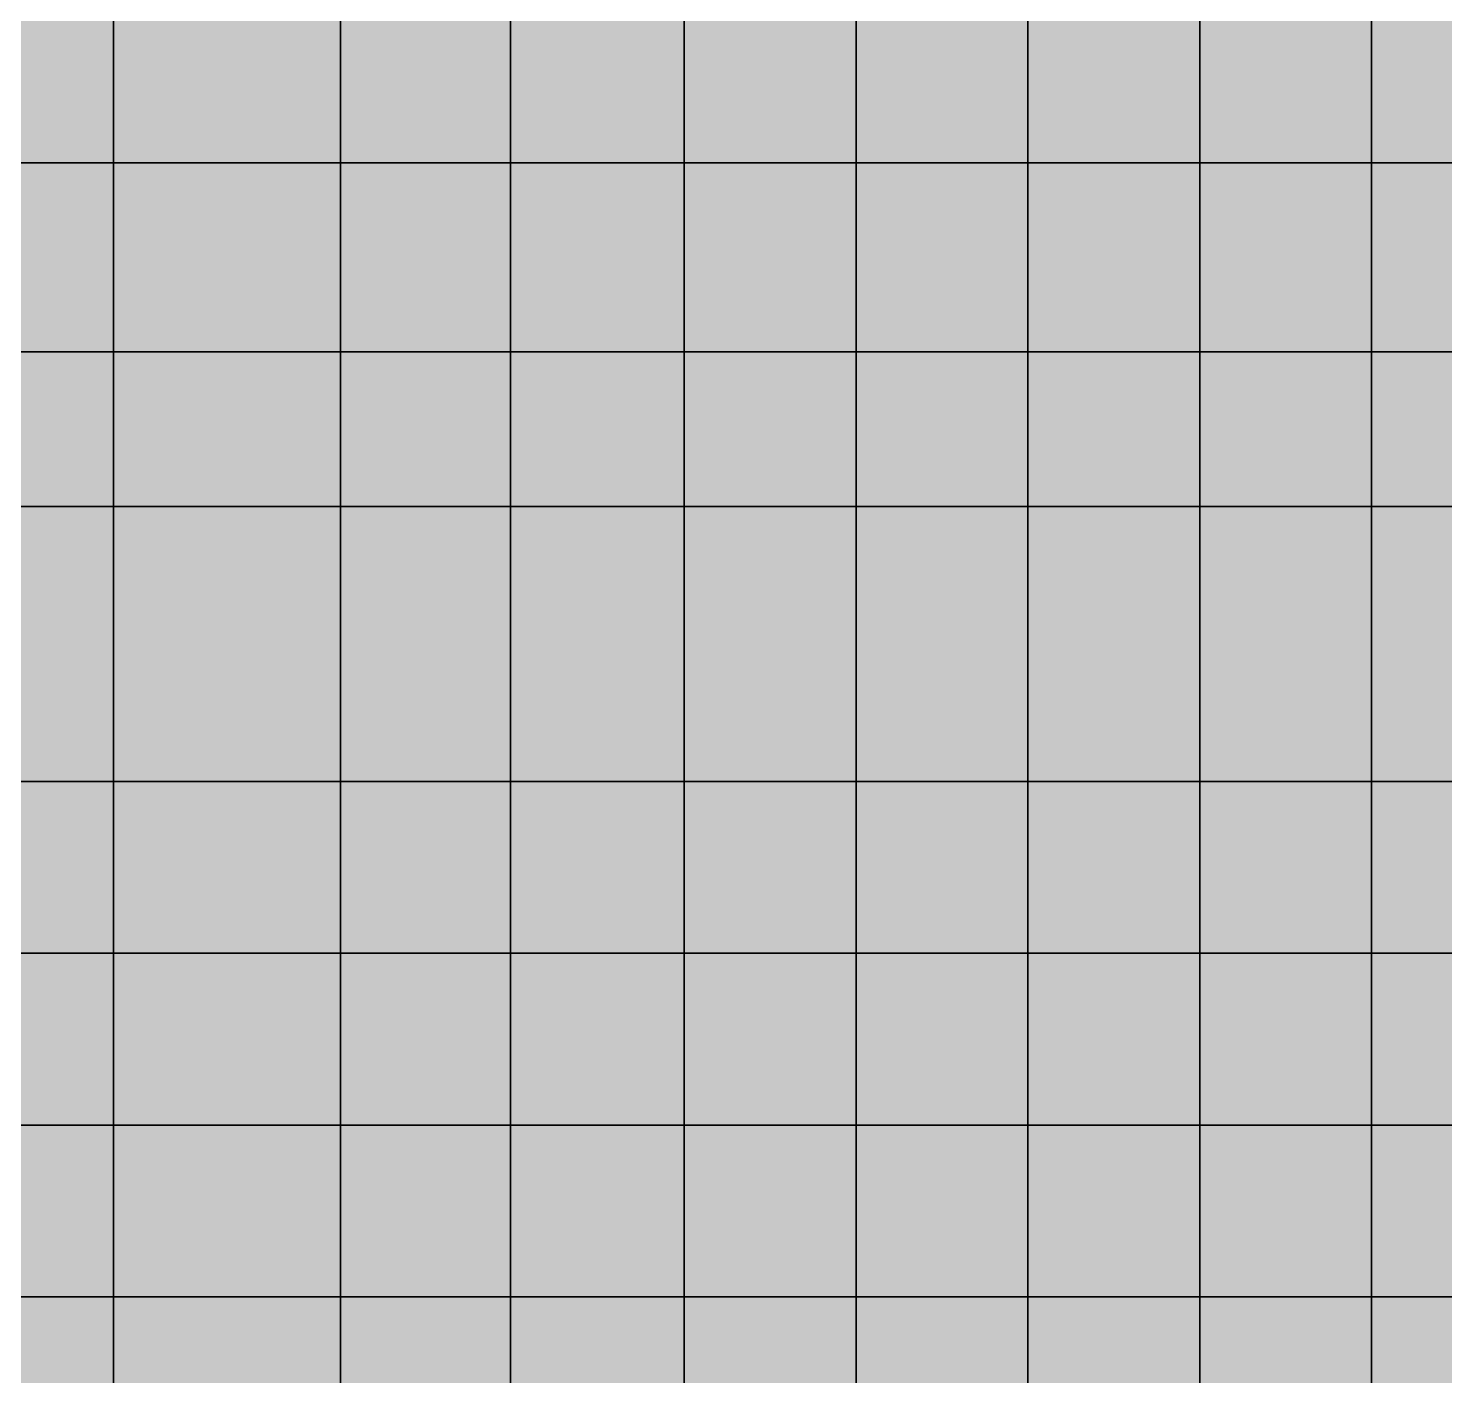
# Model space of a CAD drawing. Header units: inches. Extents: x -100 to 147, y -140 to 41.
# Drawn here: x 0.5 to 8.74, y -33.56 to -25.72 of the extents above; entities that cross this region are included whole.
import ezdxf

# ---------------------------------------------------------------- set-up
doc = ezdxf.new("R2010")
doc.units = ezdxf.units.IN
doc.header["$MEASUREMENT"] = 0
for name, color, linetype in [('Contour 1-01', 7, 'Continuous'), ('Contour 1-02', 7, 'Continuous'), ('Contour 1-03', 7, 'Continuous'), ('Contour 1-04', 7, 'Continuous'), ('Contour 1-05', 7, 'Continuous'), ('Contour 1-06', 7, 'Continuous'), ('Mesh-Ag1', 7, 'Continuous'), ('Mesh-CDM(100%)_Ac1①', 7, 'Continuous'), ('Mesh-CDM(50%)_Ac1①', 7, 'Continuous'), ('Mesh-CDM(50%)_Acs', 7, 'Continuous'), ('Undeformed Mesh-Ag1', 7, 'Continuous'), ('Undeformed Mesh-CDM(100%)_Ac1①', 7, 'Continuous'), ('Undeformed Mesh-CDM(50%)_Ac1①', 7, 'Continuous'), ('Undeformed Mesh-CDM(50%)_Acs', 7, 'Continuous')]:
    doc.layers.add(name, color=color, linetype=linetype)

msp = doc.modelspace()

# ---------------------------------------------------------------- linework, layer by layer
at = {"color": 7, "true_color": 0xffffff, "transparency": 33554687}
for points in [[(2.311025, -26.5), (3.3, -26.5), (3.3, -25.00049)], [(2.311025, -26.5), (3.3, -25.00049), (2.311025, -25.5)], [(4.311025, -26.5), (4.311025, -25.5), (3.3, -25.00049)], [(4.311025, -26.5), (3.3, -25.00049), (3.3, -26.5)], [(0, -26.5), (0.99, -26.5), (0.99, -25.5)], [(0, -26.5), (0.99, -25.5), (0, -25.5)], [(0.99, -25.5), (0.99, -26.5), (2.311025, -26.5)], [(0.99, -25.5), (2.311025, -26.5), (2.311025, -25.5)], [(4.311025, -26.5), (5.311025, -26.5), (5.311025, -25.5)], [(4.311025, -26.5), (5.311025, -25.5), (4.311025, -25.5)], [(5.311025, -26.5), (6.311025, -26.5), (6.311025, -25.5)], [(5.311025, -26.5), (6.311025, -25.5), (5.311025, -25.5)], [(6.311025, -26.5), (7.311025, -26.5), (7.311025, -25.5)], [(6.311025, -26.5), (7.311025, -25.5), (6.311025, -25.5)], [(7.311025, -26.5), (8.311025, -26.5), (8.311025, -25.5)], [(7.311025, -26.5), (8.311025, -25.5), (7.311025, -25.5)], [(8.311025, -26.5), (9.311025, -26.5), (9.311025, -25.5)], [(8.311025, -26.5), (9.311025, -25.5), (8.311025, -25.5)], [(0, -27.6), (0.99, -27.6), (0.99, -26.5)], [(0, -27.6), (0.99, -26.5), (0, -26.5)], [(0.99, -27.6), (2.311025, -27.6), (2.311025, -26.5)], [(0.99, -27.6), (2.311025, -26.5), (0.99, -26.5)], [(2.311025, -27.6), (3.3, -27.6), (3.3, -26.5)], [(2.311025, -27.6), (3.3, -26.5), (2.311025, -26.5)], [(3.3, -27.6), (4.311025, -27.6), (4.311025, -26.5)], [(3.3, -27.6), (4.311025, -26.5), (3.3, -26.5)], [(4.311025, -27.6), (5.311025, -27.6), (5.311025, -26.5)], [(4.311025, -27.6), (5.311025, -26.5), (4.311025, -26.5)], [(5.311025, -27.6), (6.311025, -27.6), (6.311025, -26.5)], [(5.311025, -27.6), (6.311025, -26.5), (5.311025, -26.5)], [(6.311025, -27.6), (7.311025, -27.6), (7.311025, -26.5)], [(6.311025, -27.6), (7.311025, -26.5), (6.311025, -26.5)], [(7.311025, -27.6), (8.311025, -27.6), (8.311025, -26.5)], [(7.311025, -27.6), (8.311025, -26.5), (7.311025, -26.5)], [(8.311025, -27.6), (9.311025, -27.6), (9.311025, -26.5)], [(8.311025, -27.6), (9.311025, -26.5), (8.311025, -26.5)], [(0, -28.5), (0.99, -28.5), (0.99, -27.6)], [(0, -28.5), (0.99, -27.6), (0, -27.6)], [(0.99, -27.6), (0.99, -28.5), (2.311025, -28.5)], [(0.99, -27.6), (2.311025, -28.5), (2.311025, -27.6)], [(2.311025, -28.5), (3.3, -28.5), (3.3, -27.6)], [(2.311025, -28.5), (3.3, -27.6), (2.311025, -27.6)], [(3.3, -28.5), (4.311025, -28.5), (4.311025, -27.6)], [(3.3, -28.5), (4.311025, -27.6), (3.3, -27.6)], [(4.311025, -28.5), (5.311025, -28.5), (5.311025, -27.6)], [(4.311025, -28.5), (5.311025, -27.6), (4.311025, -27.6)], [(5.311025, -27.6), (5.311025, -28.5), (6.311025, -28.5)], [(5.311025, -27.6), (6.311025, -28.5), (6.311025, -27.6)], [(6.311025, -28.5), (7.311025, -28.5), (7.311025, -27.6)], [(6.311025, -28.5), (7.311025, -27.6), (6.311025, -27.6)], [(7.311025, -28.5), (8.311025, -28.5), (8.311025, -27.6)], [(7.311025, -28.5), (8.311025, -27.6), (7.311025, -27.6)], [(8.311025, -28.5), (9.311025, -28.5), (9.311025, -27.6)], [(8.311025, -28.5), (9.311025, -27.6), (8.311025, -27.6)], [(0.99, -28.5), (0, -28.5), (0, -30.1)], [(0.99, -28.5), (0, -30.1), (0.99, -30.1)], [(0.99, -28.5), (0.99, -30.1), (2.311025, -30.1)], [(0.99, -28.5), (2.311025, -30.1), (2.311025, -28.5)], [(3.3, -28.5), (2.311025, -28.5), (2.311025, -30.1)], [(3.3, -28.5), (2.311025, -30.1), (3.3, -30.1)], [(4.311025, -28.5), (3.3, -28.5), (3.3, -30.1)], [(4.311025, -28.5), (3.3, -30.1), (4.311025, -30.1)], [(5.311025, -28.5), (4.311025, -28.5), (4.311025, -30.1)], [(5.311025, -28.5), (4.311025, -30.1), (5.311025, -30.1)], [(6.311025, -28.5), (5.311025, -28.5), (5.311025, -30.1)], [(6.311025, -28.5), (5.311025, -30.1), (6.311025, -30.1)], [(7.311025, -28.5), (6.311025, -28.5), (6.311025, -30.1)], [(7.311025, -28.5), (6.311025, -30.1), (7.311025, -30.1)], [(8.311025, -28.5), (7.311025, -28.5), (7.311025, -30.1)], [(8.311025, -28.5), (7.311025, -30.1), (8.311025, -30.1)], [(9.311025, -28.5), (8.311025, -28.5), (8.311025, -30.1)], [(9.311025, -28.5), (8.311025, -30.1), (9.311025, -30.1)], [(0, -31.1), (0.99, -31.1), (0.99, -30.1)], [(0, -31.1), (0.99, -30.1), (0, -30.1)], [(0.99, -30.1), (0.99, -31.1), (2.311025, -31.1)], [(0.99, -30.1), (2.311025, -31.1), (2.311025, -30.1)], [(2.311025, -31.1), (3.3, -31.1), (3.3, -30.1)], [(2.311025, -31.1), (3.3, -30.1), (2.311025, -30.1)], [(3.3, -31.1), (4.311025, -31.1), (4.311025, -30.1)], [(3.3, -31.1), (4.311025, -30.1), (3.3, -30.1)], [(4.311025, -31.1), (5.311025, -31.1), (5.311025, -30.1)], [(4.311025, -31.1), (5.311025, -30.1), (4.311025, -30.1)], [(5.311025, -31.1), (6.311025, -31.1), (6.311025, -30.1)], [(5.311025, -31.1), (6.311025, -30.1), (5.311025, -30.1)], [(6.311025, -31.1), (7.311025, -31.1), (7.311025, -30.1)], [(6.311025, -31.1), (7.311025, -30.1), (6.311025, -30.1)], [(7.311025, -31.1), (8.311025, -31.1), (8.311025, -30.1)], [(7.311025, -31.1), (8.311025, -30.1), (7.311025, -30.1)], [(8.311025, -31.1), (9.311025, -31.1), (9.311025, -30.1)], [(8.311025, -31.1), (9.311025, -30.1), (8.311025, -30.1)], [(0.99, -31.1), (0, -31.1), (0, -32.1)], [(0.99, -31.1), (0, -32.1), (0.99, -32.1)], [(0.99, -31.1), (0.99, -32.1), (2.311025, -32.1)], [(0.99, -31.1), (2.311025, -32.1), (2.311025, -31.1)], [(3.3, -31.1), (2.311025, -31.1), (2.311025, -32.1)], [(3.3, -31.1), (2.311025, -32.1), (3.3, -32.1)], [(4.311025, -31.1), (3.3, -31.1), (3.3, -32.1)], [(4.311025, -31.1), (3.3, -32.1), (4.311025, -32.1)], [(5.311025, -31.1), (4.311025, -31.1), (4.311025, -32.1)], [(5.311025, -31.1), (4.311025, -32.1), (5.311025, -32.1)], [(6.311025, -31.1), (5.311025, -31.1), (5.311025, -32.1)], [(6.311025, -31.1), (5.311025, -32.1), (6.311025, -32.1)], [(7.311025, -31.1), (6.311025, -31.1), (6.311025, -32.1)], [(7.311025, -31.1), (6.311025, -32.1), (7.311025, -32.1)], [(8.311025, -31.1), (7.311025, -31.1), (7.311025, -32.1)], [(8.311025, -31.1), (7.311025, -32.1), (8.311025, -32.1)], [(9.311025, -31.1), (8.311025, -31.1), (8.311025, -32.1)], [(9.311025, -31.1), (8.311025, -32.1), (9.311025, -32.1)], [(0, -33.1), (0.99, -33.1), (0.99, -32.1)], [(0, -33.1), (0.99, -32.1), (0, -32.1)], [(0.99, -33.1), (2.311025, -33.1), (2.311025, -32.1)], [(0.99, -33.1), (2.311025, -32.1), (0.99, -32.1)], [(2.311025, -33.1), (3.3, -33.1), (3.3, -32.1)], [(2.311025, -33.1), (3.3, -32.1), (2.311025, -32.1)], [(3.3, -33.1), (4.311025, -33.1), (4.311025, -32.1)], [(3.3, -33.1), (4.311025, -32.1), (3.3, -32.1)], [(4.311025, -33.1), (5.311025, -33.1), (5.311025, -32.1)], [(4.311025, -33.1), (5.311025, -32.1), (4.311025, -32.1)], [(5.311025, -33.1), (6.311025, -33.1), (6.311025, -32.1)], [(5.311025, -33.1), (6.311025, -32.1), (5.311025, -32.1)], [(6.311025, -33.1), (7.311025, -33.1), (7.311025, -32.1)], [(6.311025, -33.1), (7.311025, -32.1), (6.311025, -32.1)], [(7.311025, -33.1), (8.311025, -33.1), (8.311025, -32.1)], [(7.311025, -33.1), (8.311025, -32.1), (7.311025, -32.1)], [(8.311025, -33.1), (9.311025, -33.1), (9.311025, -32.1)], [(8.311025, -33.1), (9.311025, -32.1), (8.311025, -32.1)], [(0, -33.9), (0.99, -33.9), (0.99, -33.1)], [(0, -33.9), (0.99, -33.1), (0, -33.1)], [(0.99, -33.9), (2.311025, -33.9), (2.311025, -33.1)], [(0.99, -33.9), (2.311025, -33.1), (0.99, -33.1)], [(2.311025, -33.9), (3.3, -33.9), (3.3, -33.1)], [(2.311025, -33.9), (3.3, -33.1), (2.311025, -33.1)], [(3.3, -33.9), (4.311025, -33.9), (4.311025, -33.1)], [(3.3, -33.9), (4.311025, -33.1), (3.3, -33.1)], [(4.311025, -33.9), (5.311025, -33.9), (5.311025, -33.1)], [(4.311025, -33.9), (5.311025, -33.1), (4.311025, -33.1)], [(5.311025, -33.9), (6.311025, -33.9), (6.311025, -33.1)], [(5.311025, -33.9), (6.311025, -33.1), (5.311025, -33.1)], [(6.311025, -33.9), (7.311025, -33.9), (7.311025, -33.1)], [(6.311025, -33.9), (7.311025, -33.1), (6.311025, -33.1)], [(7.311025, -33.9), (8.311025, -33.9), (8.311025, -33.1)], [(7.311025, -33.9), (8.311025, -33.1), (7.311025, -33.1)], [(8.311025, -33.9), (9.311025, -33.9), (9.311025, -33.1)], [(8.311025, -33.9), (9.311025, -33.1), (8.311025, -33.1)]]:
    msp.add_solid(points, dxfattribs=at)
at = {"layer": 'Contour 1-01', "color": 5, "true_color": 0x0000ff}
for points in [[(2.311025, -26.5), (3.3, -26.5), (3.3, -25.00049)], [(2.311025, -26.5), (3.3, -25.00049), (2.311025, -25.5)], [(4.311025, -26.5), (4.311025, -25.5), (3.3, -25.00049)], [(4.311025, -26.5), (3.3, -25.00049), (3.3, -26.5)], [(0, -26.5), (0.99, -26.5), (0.99, -25.5)], [(0, -26.5), (0.99, -25.5), (0, -25.5)], [(0.99, -25.5), (0.99, -26.5), (2.311025, -26.5)], [(0.99, -25.5), (2.311025, -26.5), (2.311025, -25.5)], [(4.311025, -26.5), (5.311025, -26.5), (5.311025, -25.5)], [(4.311025, -26.5), (5.311025, -25.5), (4.311025, -25.5)], [(5.311025, -26.5), (6.311025, -26.5), (6.311025, -25.5)], [(5.311025, -26.5), (6.311025, -25.5), (5.311025, -25.5)], [(6.311025, -26.5), (7.311025, -26.5), (7.311025, -25.5)], [(6.311025, -26.5), (7.311025, -25.5), (6.311025, -25.5)], [(7.311025, -26.5), (8.311025, -26.5), (8.311025, -25.5)], [(7.311025, -26.5), (8.311025, -25.5), (7.311025, -25.5)], [(8.311025, -26.5), (9.311025, -26.5), (9.311025, -25.5)], [(8.311025, -26.5), (9.311025, -25.5), (8.311025, -25.5)], [(0, -27.6), (0.99, -27.6), (0.99, -26.5)], [(0, -27.6), (0.99, -26.5), (0, -26.5)], [(0.99, -27.6), (2.311025, -27.6), (2.311025, -26.5)], [(0.99, -27.6), (2.311025, -26.5), (0.99, -26.5)], [(2.311025, -27.6), (3.3, -27.6), (3.3, -26.5)], [(2.311025, -27.6), (3.3, -26.5), (2.311025, -26.5)], [(3.3, -27.6), (4.311025, -27.6), (4.311025, -26.5)], [(3.3, -27.6), (4.311025, -26.5), (3.3, -26.5)], [(4.311025, -27.6), (5.311025, -27.6), (5.311025, -26.5)], [(4.311025, -27.6), (5.311025, -26.5), (4.311025, -26.5)], [(5.311025, -27.6), (6.311025, -27.6), (6.311025, -26.5)], [(5.311025, -27.6), (6.311025, -26.5), (5.311025, -26.5)], [(6.311025, -27.6), (7.311025, -27.6), (7.311025, -26.5)], [(6.311025, -27.6), (7.311025, -26.5), (6.311025, -26.5)], [(7.311025, -27.6), (8.311025, -27.6), (8.311025, -26.5)], [(7.311025, -27.6), (8.311025, -26.5), (7.311025, -26.5)], [(8.311025, -27.6), (9.311025, -27.6), (9.311025, -26.5)], [(8.311025, -27.6), (9.311025, -26.5), (8.311025, -26.5)], [(0, -28.5), (0.99, -28.5), (0.99, -27.6)], [(0, -28.5), (0.99, -27.6), (0, -27.6)], [(0.99, -27.6), (0.99, -28.5), (2.311025, -28.5)], [(0.99, -27.6), (2.311025, -28.5), (2.311025, -27.6)], [(2.311025, -28.5), (3.3, -28.5), (3.3, -27.6)], [(2.311025, -28.5), (3.3, -27.6), (2.311025, -27.6)], [(3.3, -28.5), (4.311025, -28.5), (4.311025, -27.6)], [(3.3, -28.5), (4.311025, -27.6), (3.3, -27.6)], [(4.311025, -28.5), (5.311025, -28.5), (5.311025, -27.6)], [(4.311025, -28.5), (5.311025, -27.6), (4.311025, -27.6)], [(5.311025, -27.6), (5.311025, -28.5), (6.311025, -28.5)], [(5.311025, -27.6), (6.311025, -28.5), (6.311025, -27.6)], [(6.311025, -28.5), (7.311025, -28.5), (7.311025, -27.6)], [(6.311025, -28.5), (7.311025, -27.6), (6.311025, -27.6)], [(7.311025, -28.5), (8.311025, -28.5), (8.311025, -27.6)], [(7.311025, -28.5), (8.311025, -27.6), (7.311025, -27.6)], [(8.311025, -28.5), (9.311025, -28.5), (9.311025, -27.6)], [(8.311025, -28.5), (9.311025, -27.6), (8.311025, -27.6)], [(0.99, -28.5), (0, -28.5), (0, -30.1)], [(0.99, -28.5), (0, -30.1), (0.99, -30.1)], [(0.99, -28.5), (0.99, -30.1), (2.311025, -30.1)], [(0.99, -28.5), (2.311025, -30.1), (2.311025, -28.5)], [(3.3, -28.5), (2.311025, -28.5), (2.311025, -30.1)], [(3.3, -28.5), (2.311025, -30.1), (3.3, -30.1)], [(4.311025, -28.5), (3.3, -28.5), (3.3, -30.1)], [(4.311025, -28.5), (3.3, -30.1), (4.311025, -30.1)], [(5.311025, -28.5), (4.311025, -28.5), (4.311025, -30.1)], [(5.311025, -28.5), (4.311025, -30.1), (5.311025, -30.1)], [(6.311025, -28.5), (5.311025, -28.5), (5.311025, -30.1)], [(6.311025, -28.5), (5.311025, -30.1), (6.311025, -30.1)], [(7.311025, -28.5), (6.311025, -28.5), (6.311025, -30.1)], [(7.311025, -28.5), (6.311025, -30.1), (7.311025, -30.1)], [(8.311025, -28.5), (7.311025, -28.5), (7.311025, -30.1)], [(8.311025, -28.5), (7.311025, -30.1), (8.311025, -30.1)], [(9.311025, -28.5), (8.311025, -28.5), (8.311025, -30.1)], [(9.311025, -28.5), (8.311025, -30.1), (9.311025, -30.1)], [(0, -31.1), (0.99, -31.1), (0.99, -30.1)], [(0, -31.1), (0.99, -30.1), (0, -30.1)], [(0.99, -30.1), (0.99, -31.1), (2.311025, -31.1)], [(0.99, -30.1), (2.311025, -31.1), (2.311025, -30.1)], [(2.311025, -31.1), (3.3, -31.1), (3.3, -30.1)], [(2.311025, -31.1), (3.3, -30.1), (2.311025, -30.1)], [(3.3, -31.1), (4.311025, -31.1), (4.311025, -30.1)], [(3.3, -31.1), (4.311025, -30.1), (3.3, -30.1)], [(4.311025, -31.1), (5.311025, -31.1), (5.311025, -30.1)], [(4.311025, -31.1), (5.311025, -30.1), (4.311025, -30.1)], [(5.311025, -31.1), (6.311025, -31.1), (6.311025, -30.1)], [(5.311025, -31.1), (6.311025, -30.1), (5.311025, -30.1)], [(6.311025, -31.1), (7.311025, -31.1), (7.311025, -30.1)], [(6.311025, -31.1), (7.311025, -30.1), (6.311025, -30.1)], [(7.311025, -31.1), (8.311025, -31.1), (8.311025, -30.1)], [(7.311025, -31.1), (8.311025, -30.1), (7.311025, -30.1)], [(8.311025, -31.1), (9.311025, -31.1), (9.311025, -30.1)], [(8.311025, -31.1), (9.311025, -30.1), (8.311025, -30.1)], [(0.99, -31.1), (0, -31.1), (0, -32.1)], [(0.99, -31.1), (0, -32.1), (0.99, -32.1)], [(0.99, -31.1), (0.99, -32.1), (2.311025, -32.1)], [(0.99, -31.1), (2.311025, -32.1), (2.311025, -31.1)], [(3.3, -31.1), (2.311025, -31.1), (2.311025, -32.1)], [(3.3, -31.1), (2.311025, -32.1), (3.3, -32.1)], [(4.311025, -31.1), (3.3, -31.1), (3.3, -32.1)], [(4.311025, -31.1), (3.3, -32.1), (4.311025, -32.1)], [(5.311025, -31.1), (4.311025, -31.1), (4.311025, -32.1)], [(5.311025, -31.1), (4.311025, -32.1), (5.311025, -32.1)], [(6.311025, -31.1), (5.311025, -31.1), (5.311025, -32.1)], [(6.311025, -31.1), (5.311025, -32.1), (6.311025, -32.1)], [(7.311025, -31.1), (6.311025, -31.1), (6.311025, -32.1)], [(7.311025, -31.1), (6.311025, -32.1), (7.311025, -32.1)], [(8.311025, -31.1), (7.311025, -31.1), (7.311025, -32.1)], [(8.311025, -31.1), (7.311025, -32.1), (8.311025, -32.1)], [(9.311025, -31.1), (8.311025, -31.1), (8.311025, -32.1)], [(9.311025, -31.1), (8.311025, -32.1), (9.311025, -32.1)], [(0, -33.1), (0.99, -33.1), (0.99, -32.1)], [(0, -33.1), (0.99, -32.1), (0, -32.1)], [(0.99, -33.1), (2.311025, -33.1), (2.311025, -32.1)], [(0.99, -33.1), (2.311025, -32.1), (0.99, -32.1)], [(2.311025, -33.1), (3.3, -33.1), (3.3, -32.1)], [(2.311025, -33.1), (3.3, -32.1), (2.311025, -32.1)], [(3.3, -33.1), (4.311025, -33.1), (4.311025, -32.1)], [(3.3, -33.1), (4.311025, -32.1), (3.3, -32.1)], [(4.311025, -33.1), (5.311025, -33.1), (5.311025, -32.1)], [(4.311025, -33.1), (5.311025, -32.1), (4.311025, -32.1)], [(5.311025, -33.1), (6.311025, -33.1), (6.311025, -32.1)], [(5.311025, -33.1), (6.311025, -32.1), (5.311025, -32.1)], [(6.311025, -33.1), (7.311025, -33.1), (7.311025, -32.1)], [(6.311025, -33.1), (7.311025, -32.1), (6.311025, -32.1)], [(7.311025, -33.1), (8.311025, -33.1), (8.311025, -32.1)], [(7.311025, -33.1), (8.311025, -32.1), (7.311025, -32.1)], [(8.311025, -33.1), (9.311025, -33.1), (9.311025, -32.1)], [(8.311025, -33.1), (9.311025, -32.1), (8.311025, -32.1)]]:
    msp.add_solid(points, dxfattribs=at)
at = {"layer": 'Contour 1-02', "color": 150, "true_color": 0x0071ff}
for points in [[(8.311025, -33.9), (9.311025, -33.9), (9.311025, -33.1)], [(8.311025, -33.9), (9.311025, -33.1), (8.311025, -33.1)]]:
    msp.add_solid(points, dxfattribs=at)
at = {"layer": 'Contour 1-03', "color": 4, "true_color": 0x00e2ff}
for points in [[(5.311025, -33.9), (6.311025, -33.9), (6.311025, -33.1)], [(5.311025, -33.9), (6.311025, -33.1), (5.311025, -33.1)], [(6.311025, -33.9), (7.311025, -33.9), (7.311025, -33.1)], [(6.311025, -33.9), (7.311025, -33.1), (6.311025, -33.1)], [(7.311025, -33.9), (8.311025, -33.9), (8.311025, -33.1)], [(7.311025, -33.9), (8.311025, -33.1), (7.311025, -33.1)]]:
    msp.add_solid(points, dxfattribs=at)
at = {"layer": 'Contour 1-04', "color": 120, "true_color": 0x00ffaa}
for points in [[(3.3, -33.9), (4.311025, -33.9), (4.311025, -33.1)], [(3.3, -33.9), (4.311025, -33.1), (3.3, -33.1)], [(4.311025, -33.9), (5.311025, -33.9), (5.311025, -33.1)], [(4.311025, -33.9), (5.311025, -33.1), (4.311025, -33.1)]]:
    msp.add_solid(points, dxfattribs=at)
at = {"layer": 'Contour 1-05', "color": 100, "true_color": 0x00ff38}
for points in [[(0.99, -33.9), (2.311025, -33.9), (2.311025, -33.1)], [(0.99, -33.9), (2.311025, -33.1), (0.99, -33.1)], [(2.311025, -33.9), (3.3, -33.9), (3.3, -33.1)], [(2.311025, -33.9), (3.3, -33.1), (2.311025, -33.1)]]:
    msp.add_solid(points, dxfattribs=at)
at = {"layer": 'Contour 1-06', "color": 80, "true_color": 0x38ff00}
for points in [[(0, -33.9), (0.99, -33.9), (0.99, -33.1)], [(0, -33.9), (0.99, -33.1), (0, -33.1)]]:
    msp.add_solid(points, dxfattribs=at)
at = {"layer": 'Mesh-Ag1', "color": 18, "true_color": 0x000000, "transparency": 33554559}
for p, q in [((0.99, -33.1), (0, -33.1)), ((0.99, -33.9), (0.99, -33.1)), ((2.311025, -33.1), (0.99, -33.1)), ((0.99, -33.1), (0.99, -33.9)), ((2.311025, -33.9), (2.311025, -33.1)), ((3.3, -33.1), (2.311025, -33.1)), ((2.311025, -33.1), (2.311025, -33.9)), ((3.3, -33.9), (3.3, -33.1)), ((4.311025, -33.1), (3.3, -33.1)), ((3.3, -33.1), (3.3, -33.9)), ((4.311025, -33.9), (4.311025, -33.1)), ((5.311025, -33.1), (4.311025, -33.1)), ((4.311025, -33.1), (4.311025, -33.9)), ((5.311025, -33.9), (5.311025, -33.1)), ((6.311025, -33.1), (5.311025, -33.1)), ((5.311025, -33.1), (5.311025, -33.9)), ((6.311025, -33.9), (6.311025, -33.1)), ((7.311025, -33.1), (6.311025, -33.1)), ((6.311025, -33.1), (6.311025, -33.9)), ((7.311025, -33.9), (7.311025, -33.1)), ((8.311025, -33.1), (7.311025, -33.1)), ((7.311025, -33.1), (7.311025, -33.9)), ((8.311025, -33.9), (8.311025, -33.1)), ((9.311025, -33.1), (8.311025, -33.1)), ((8.311025, -33.1), (8.311025, -33.9))]:
    msp.add_line(p, q, dxfattribs=at)
at = {"layer": 'Mesh-CDM(100%)_Ac1①', "color": 18, "true_color": 0x000000, "transparency": 33554559}
for p, q in [((3.3, -26.5), (3.3, -25.00049)), ((3.3, -25.00049), (3.3, -26.5)), ((0.99, -26.5), (0.99, -25.5)), ((0.99, -25.5), (0.99, -26.5)), ((2.311025, -26.5), (2.311025, -25.5)), ((2.311025, -25.5), (2.311025, -26.5)), ((4.311025, -26.5), (4.311025, -25.5)), ((4.311025, -25.5), (4.311025, -26.5)), ((5.311025, -26.5), (5.311025, -25.5)), ((5.311025, -25.5), (5.311025, -26.5)), ((6.311025, -26.5), (6.311025, -25.5)), ((6.311025, -25.5), (6.311025, -26.5)), ((7.311025, -26.5), (7.311025, -25.5)), ((7.311025, -25.5), (7.311025, -26.5)), ((8.311025, -26.5), (8.311025, -25.5)), ((8.311025, -25.5), (8.311025, -26.5)), ((0.99, -26.5), (0, -26.5)), ((0, -26.5), (0.99, -26.5)), ((0.99, -27.6), (0.99, -26.5)), ((2.311025, -26.5), (0.99, -26.5)), ((0.99, -26.5), (0.99, -27.6)), ((0.99, -26.5), (2.311025, -26.5)), ((2.311025, -27.6), (2.311025, -26.5)), ((3.3, -26.5), (2.311025, -26.5)), ((2.311025, -26.5), (2.311025, -27.6)), ((2.311025, -26.5), (3.3, -26.5)), ((3.3, -27.6), (3.3, -26.5)), ((4.311025, -26.5), (3.3, -26.5)), ((3.3, -26.5), (3.3, -27.6)), ((3.3, -26.5), (4.311025, -26.5)), ((4.311025, -27.6), (4.311025, -26.5)), ((5.311025, -26.5), (4.311025, -26.5)), ((4.311025, -26.5), (4.311025, -27.6)), ((4.311025, -26.5), (5.311025, -26.5)), ((5.311025, -27.6), (5.311025, -26.5)), ((6.311025, -26.5), (5.311025, -26.5)), ((5.311025, -26.5), (5.311025, -27.6)), ((5.311025, -26.5), (6.311025, -26.5)), ((6.311025, -27.6), (6.311025, -26.5)), ((7.311025, -26.5), (6.311025, -26.5)), ((6.311025, -26.5), (6.311025, -27.6)), ((6.311025, -26.5), (7.311025, -26.5)), ((7.311025, -27.6), (7.311025, -26.5)), ((8.311025, -26.5), (7.311025, -26.5)), ((7.311025, -26.5), (7.311025, -27.6)), ((7.311025, -26.5), (8.311025, -26.5)), ((8.311025, -27.6), (8.311025, -26.5)), ((9.311025, -26.5), (8.311025, -26.5)), ((8.311025, -26.5), (8.311025, -27.6)), ((8.311025, -26.5), (9.311025, -26.5)), ((0.99, -27.6), (0, -27.6)), ((0, -27.6), (0.99, -27.6)), ((0.99, -28.5), (0.99, -27.6)), ((0.99, -27.6), (2.311025, -27.6)), ((0.99, -27.6), (0.99, -28.5)), ((2.311025, -27.6), (0.99, -27.6)), ((2.311025, -28.5), (2.311025, -27.6)), ((3.3, -27.6), (2.311025, -27.6)), ((2.311025, -27.6), (2.311025, -28.5)), ((2.311025, -27.6), (3.3, -27.6)), ((3.3, -28.5), (3.3, -27.6)), ((4.311025, -27.6), (3.3, -27.6)), ((3.3, -27.6), (3.3, -28.5)), ((3.3, -27.6), (4.311025, -27.6)), ((4.311025, -28.5), (4.311025, -27.6)), ((5.311025, -27.6), (4.311025, -27.6)), ((4.311025, -27.6), (4.311025, -28.5)), ((4.311025, -27.6), (5.311025, -27.6)), ((5.311025, -28.5), (5.311025, -27.6)), ((5.311025, -27.6), (5.311025, -28.5)), ((6.311025, -27.6), (5.311025, -27.6)), ((5.311025, -27.6), (6.311025, -27.6)), ((6.311025, -28.5), (6.311025, -27.6)), ((7.311025, -27.6), (6.311025, -27.6)), ((6.311025, -27.6), (6.311025, -28.5)), ((6.311025, -27.6), (7.311025, -27.6)), ((7.311025, -28.5), (7.311025, -27.6)), ((8.311025, -27.6), (7.311025, -27.6)), ((7.311025, -27.6), (7.311025, -28.5)), ((7.311025, -27.6), (8.311025, -27.6)), ((8.311025, -28.5), (8.311025, -27.6)), ((9.311025, -27.6), (8.311025, -27.6)), ((8.311025, -27.6), (8.311025, -28.5)), ((8.311025, -27.6), (9.311025, -27.6)), ((0, -28.5), (0.99, -28.5)), ((0.99, -28.5), (2.311025, -28.5)), ((2.311025, -28.5), (3.3, -28.5)), ((3.3, -28.5), (4.311025, -28.5)), ((4.311025, -28.5), (5.311025, -28.5)), ((5.311025, -28.5), (6.311025, -28.5)), ((6.311025, -28.5), (7.311025, -28.5)), ((7.311025, -28.5), (8.311025, -28.5)), ((8.311025, -28.5), (9.311025, -28.5))]:
    msp.add_line(p, q, dxfattribs=at)
at = {"layer": 'Mesh-CDM(50%)_Ac1①', "color": 18, "true_color": 0x000000, "transparency": 33554559}
for p, q in [((0.99, -28.5), (0, -28.5)), ((0.99, -30.1), (0.99, -28.5)), ((0.99, -28.5), (0.99, -30.1)), ((2.311025, -28.5), (0.99, -28.5)), ((2.311025, -30.1), (2.311025, -28.5)), ((3.3, -28.5), (2.311025, -28.5)), ((2.311025, -28.5), (2.311025, -30.1)), ((3.3, -30.1), (3.3, -28.5)), ((4.311025, -28.5), (3.3, -28.5)), ((3.3, -28.5), (3.3, -30.1)), ((4.311025, -30.1), (4.311025, -28.5)), ((5.311025, -28.5), (4.311025, -28.5)), ((4.311025, -28.5), (4.311025, -30.1)), ((5.311025, -30.1), (5.311025, -28.5)), ((6.311025, -28.5), (5.311025, -28.5)), ((5.311025, -28.5), (5.311025, -30.1)), ((6.311025, -30.1), (6.311025, -28.5)), ((7.311025, -28.5), (6.311025, -28.5)), ((6.311025, -28.5), (6.311025, -30.1)), ((7.311025, -30.1), (7.311025, -28.5)), ((8.311025, -28.5), (7.311025, -28.5)), ((7.311025, -28.5), (7.311025, -30.1)), ((8.311025, -30.1), (8.311025, -28.5)), ((9.311025, -28.5), (8.311025, -28.5)), ((8.311025, -28.5), (8.311025, -30.1)), ((0, -30.1), (0.99, -30.1)), ((0.99, -30.1), (2.311025, -30.1)), ((2.311025, -30.1), (3.3, -30.1)), ((3.3, -30.1), (4.311025, -30.1)), ((4.311025, -30.1), (5.311025, -30.1)), ((5.311025, -30.1), (6.311025, -30.1)), ((6.311025, -30.1), (7.311025, -30.1)), ((7.311025, -30.1), (8.311025, -30.1)), ((8.311025, -30.1), (9.311025, -30.1))]:
    msp.add_line(p, q, dxfattribs=at)
at = {"layer": 'Mesh-CDM(50%)_Acs', "color": 18, "true_color": 0x000000, "transparency": 33554559}
for p, q in [((0.99, -30.1), (0, -30.1)), ((0.99, -31.1), (0.99, -30.1)), ((0.99, -30.1), (0.99, -31.1)), ((2.311025, -30.1), (0.99, -30.1)), ((2.311025, -31.1), (2.311025, -30.1)), ((3.3, -30.1), (2.311025, -30.1)), ((2.311025, -30.1), (2.311025, -31.1)), ((3.3, -31.1), (3.3, -30.1)), ((4.311025, -30.1), (3.3, -30.1)), ((3.3, -30.1), (3.3, -31.1)), ((4.311025, -31.1), (4.311025, -30.1)), ((5.311025, -30.1), (4.311025, -30.1)), ((4.311025, -30.1), (4.311025, -31.1)), ((5.311025, -31.1), (5.311025, -30.1)), ((6.311025, -30.1), (5.311025, -30.1)), ((5.311025, -30.1), (5.311025, -31.1)), ((6.311025, -31.1), (6.311025, -30.1)), ((7.311025, -30.1), (6.311025, -30.1)), ((6.311025, -30.1), (6.311025, -31.1)), ((7.311025, -31.1), (7.311025, -30.1)), ((8.311025, -30.1), (7.311025, -30.1)), ((7.311025, -30.1), (7.311025, -31.1)), ((8.311025, -31.1), (8.311025, -30.1)), ((9.311025, -30.1), (8.311025, -30.1)), ((8.311025, -30.1), (8.311025, -31.1)), ((0.99, -31.1), (0, -31.1)), ((0, -31.1), (0.99, -31.1)), ((0.99, -32.1), (0.99, -31.1)), ((0.99, -31.1), (0.99, -32.1)), ((2.311025, -31.1), (0.99, -31.1)), ((0.99, -31.1), (2.311025, -31.1)), ((2.311025, -32.1), (2.311025, -31.1)), ((2.311025, -31.1), (3.3, -31.1)), ((3.3, -31.1), (2.311025, -31.1)), ((2.311025, -31.1), (2.311025, -32.1)), ((3.3, -32.1), (3.3, -31.1)), ((4.311025, -31.1), (3.3, -31.1)), ((3.3, -31.1), (3.3, -32.1)), ((3.3, -31.1), (4.311025, -31.1)), ((4.311025, -32.1), (4.311025, -31.1)), ((5.311025, -31.1), (4.311025, -31.1)), ((4.311025, -31.1), (4.311025, -32.1)), ((4.311025, -31.1), (5.311025, -31.1)), ((5.311025, -32.1), (5.311025, -31.1)), ((6.311025, -31.1), (5.311025, -31.1)), ((5.311025, -31.1), (5.311025, -32.1)), ((5.311025, -31.1), (6.311025, -31.1)), ((6.311025, -32.1), (6.311025, -31.1)), ((7.311025, -31.1), (6.311025, -31.1)), ((6.311025, -31.1), (6.311025, -32.1)), ((6.311025, -31.1), (7.311025, -31.1)), ((7.311025, -32.1), (7.311025, -31.1)), ((8.311025, -31.1), (7.311025, -31.1)), ((7.311025, -31.1), (7.311025, -32.1)), ((7.311025, -31.1), (8.311025, -31.1)), ((8.311025, -32.1), (8.311025, -31.1)), ((9.311025, -31.1), (8.311025, -31.1)), ((8.311025, -31.1), (8.311025, -32.1)), ((8.311025, -31.1), (9.311025, -31.1)), ((0.99, -32.1), (0, -32.1)), ((0, -32.1), (0.99, -32.1)), ((0.99, -33.1), (0.99, -32.1)), ((2.311025, -32.1), (0.99, -32.1)), ((0.99, -32.1), (0.99, -33.1)), ((0.99, -32.1), (2.311025, -32.1)), ((2.311025, -33.1), (2.311025, -32.1)), ((3.3, -32.1), (2.311025, -32.1)), ((2.311025, -32.1), (2.311025, -33.1)), ((2.311025, -32.1), (3.3, -32.1)), ((3.3, -33.1), (3.3, -32.1)), ((4.311025, -32.1), (3.3, -32.1)), ((3.3, -32.1), (3.3, -33.1)), ((3.3, -32.1), (4.311025, -32.1)), ((4.311025, -33.1), (4.311025, -32.1)), ((5.311025, -32.1), (4.311025, -32.1)), ((4.311025, -32.1), (4.311025, -33.1)), ((4.311025, -32.1), (5.311025, -32.1)), ((5.311025, -33.1), (5.311025, -32.1)), ((6.311025, -32.1), (5.311025, -32.1)), ((5.311025, -32.1), (5.311025, -33.1)), ((5.311025, -32.1), (6.311025, -32.1)), ((6.311025, -33.1), (6.311025, -32.1)), ((6.311025, -32.1), (7.311025, -32.1)), ((7.311025, -32.1), (6.311025, -32.1)), ((6.311025, -32.1), (6.311025, -33.1)), ((7.311025, -33.1), (7.311025, -32.1)), ((8.311025, -32.1), (7.311025, -32.1)), ((7.311025, -32.1), (7.311025, -33.1)), ((7.311025, -32.1), (8.311025, -32.1)), ((8.311025, -33.1), (8.311025, -32.1)), ((9.311025, -32.1), (8.311025, -32.1)), ((8.311025, -32.1), (8.311025, -33.1)), ((8.311025, -32.1), (9.311025, -32.1)), ((0, -33.1), (0.99, -33.1)), ((0.99, -33.1), (2.311025, -33.1)), ((2.311025, -33.1), (3.3, -33.1)), ((3.3, -33.1), (4.311025, -33.1)), ((4.311025, -33.1), (5.311025, -33.1)), ((5.311025, -33.1), (6.311025, -33.1)), ((6.311025, -33.1), (7.311025, -33.1)), ((7.311025, -33.1), (8.311025, -33.1)), ((8.311025, -33.1), (9.311025, -33.1))]:
    msp.add_line(p, q, dxfattribs=at)
at = {"layer": 'Undeformed Mesh-Ag1', "color": 8, "true_color": 0x808080, "transparency": 33554687}
for p, q in [((0.99, -33.1), (0, -33.1)), ((0.99, -33.9), (0.99, -33.1)), ((2.311025, -33.1), (0.99, -33.1)), ((0.99, -33.1), (0.99, -33.9)), ((2.311025, -33.9), (2.311025, -33.1)), ((3.3, -33.1), (2.311025, -33.1)), ((2.311025, -33.1), (2.311025, -33.9)), ((3.3, -33.9), (3.3, -33.1)), ((4.311025, -33.1), (3.3, -33.1)), ((3.3, -33.1), (3.3, -33.9)), ((4.311025, -33.9), (4.311025, -33.1)), ((5.311025, -33.1), (4.311025, -33.1)), ((4.311025, -33.1), (4.311025, -33.9)), ((5.311025, -33.9), (5.311025, -33.1)), ((6.311025, -33.1), (5.311025, -33.1)), ((5.311025, -33.1), (5.311025, -33.9)), ((6.311025, -33.9), (6.311025, -33.1)), ((7.311025, -33.1), (6.311025, -33.1)), ((6.311025, -33.1), (6.311025, -33.9)), ((7.311025, -33.9), (7.311025, -33.1)), ((8.311025, -33.1), (7.311025, -33.1)), ((7.311025, -33.1), (7.311025, -33.9)), ((8.311025, -33.9), (8.311025, -33.1)), ((9.311025, -33.1), (8.311025, -33.1)), ((8.311025, -33.1), (8.311025, -33.9))]:
    msp.add_line(p, q, dxfattribs=at)
at = {"layer": 'Undeformed Mesh-CDM(100%)_Ac1①', "color": 8, "true_color": 0x808080, "transparency": 33554687}
for p, q in [((3.3, -26.5), (3.3, -25.00049)), ((3.3, -25.00049), (3.3, -26.5)), ((0.99, -26.5), (0.99, -25.5)), ((0.99, -25.5), (0.99, -26.5)), ((2.311025, -26.5), (2.311025, -25.5)), ((2.311025, -25.5), (2.311025, -26.5)), ((4.311025, -26.5), (4.311025, -25.5)), ((4.311025, -25.5), (4.311025, -26.5)), ((5.311025, -26.5), (5.311025, -25.5)), ((5.311025, -25.5), (5.311025, -26.5)), ((6.311025, -26.5), (6.311025, -25.5)), ((6.311025, -25.5), (6.311025, -26.5)), ((7.311025, -26.5), (7.311025, -25.5)), ((7.311025, -25.5), (7.311025, -26.5)), ((8.311025, -26.5), (8.311025, -25.5)), ((8.311025, -25.5), (8.311025, -26.5)), ((0.99, -26.5), (0, -26.5)), ((0, -26.5), (0.99, -26.5)), ((0.99, -27.6), (0.99, -26.5)), ((2.311025, -26.5), (0.99, -26.5)), ((0.99, -26.5), (0.99, -27.6)), ((0.99, -26.5), (2.311025, -26.5)), ((2.311025, -27.6), (2.311025, -26.5)), ((3.3, -26.5), (2.311025, -26.5)), ((2.311025, -26.5), (2.311025, -27.6)), ((2.311025, -26.5), (3.3, -26.5)), ((3.3, -27.6), (3.3, -26.5)), ((4.311025, -26.5), (3.3, -26.5)), ((3.3, -26.5), (3.3, -27.6)), ((3.3, -26.5), (4.311025, -26.5)), ((4.311025, -27.6), (4.311025, -26.5)), ((5.311025, -26.5), (4.311025, -26.5)), ((4.311025, -26.5), (4.311025, -27.6)), ((4.311025, -26.5), (5.311025, -26.5)), ((5.311025, -27.6), (5.311025, -26.5)), ((6.311025, -26.5), (5.311025, -26.5)), ((5.311025, -26.5), (5.311025, -27.6)), ((5.311025, -26.5), (6.311025, -26.5)), ((6.311025, -27.6), (6.311025, -26.5)), ((7.311025, -26.5), (6.311025, -26.5)), ((6.311025, -26.5), (6.311025, -27.6)), ((6.311025, -26.5), (7.311025, -26.5)), ((7.311025, -27.6), (7.311025, -26.5)), ((8.311025, -26.5), (7.311025, -26.5)), ((7.311025, -26.5), (7.311025, -27.6)), ((7.311025, -26.5), (8.311025, -26.5)), ((8.311025, -27.6), (8.311025, -26.5)), ((9.311025, -26.5), (8.311025, -26.5)), ((8.311025, -26.5), (8.311025, -27.6)), ((8.311025, -26.5), (9.311025, -26.5)), ((0.99, -27.6), (0, -27.6)), ((0, -27.6), (0.99, -27.6)), ((0.99, -28.5), (0.99, -27.6)), ((0.99, -27.6), (2.311025, -27.6)), ((0.99, -27.6), (0.99, -28.5)), ((2.311025, -27.6), (0.99, -27.6)), ((2.311025, -28.5), (2.311025, -27.6)), ((3.3, -27.6), (2.311025, -27.6)), ((2.311025, -27.6), (2.311025, -28.5)), ((2.311025, -27.6), (3.3, -27.6)), ((3.3, -28.5), (3.3, -27.6)), ((4.311025, -27.6), (3.3, -27.6)), ((3.3, -27.6), (3.3, -28.5)), ((3.3, -27.6), (4.311025, -27.6)), ((4.311025, -28.5), (4.311025, -27.6)), ((5.311025, -27.6), (4.311025, -27.6)), ((4.311025, -27.6), (4.311025, -28.5)), ((4.311025, -27.6), (5.311025, -27.6)), ((5.311025, -28.5), (5.311025, -27.6)), ((5.311025, -27.6), (5.311025, -28.5)), ((6.311025, -27.6), (5.311025, -27.6)), ((5.311025, -27.6), (6.311025, -27.6)), ((6.311025, -28.5), (6.311025, -27.6)), ((7.311025, -27.6), (6.311025, -27.6)), ((6.311025, -27.6), (6.311025, -28.5)), ((6.311025, -27.6), (7.311025, -27.6)), ((7.311025, -28.5), (7.311025, -27.6)), ((8.311025, -27.6), (7.311025, -27.6)), ((7.311025, -27.6), (7.311025, -28.5)), ((7.311025, -27.6), (8.311025, -27.6)), ((8.311025, -28.5), (8.311025, -27.6)), ((9.311025, -27.6), (8.311025, -27.6)), ((8.311025, -27.6), (8.311025, -28.5)), ((8.311025, -27.6), (9.311025, -27.6)), ((0, -28.5), (0.99, -28.5)), ((0.99, -28.5), (2.311025, -28.5)), ((2.311025, -28.5), (3.3, -28.5)), ((3.3, -28.5), (4.311025, -28.5)), ((4.311025, -28.5), (5.311025, -28.5)), ((5.311025, -28.5), (6.311025, -28.5)), ((6.311025, -28.5), (7.311025, -28.5)), ((7.311025, -28.5), (8.311025, -28.5)), ((8.311025, -28.5), (9.311025, -28.5))]:
    msp.add_line(p, q, dxfattribs=at)
at = {"layer": 'Undeformed Mesh-CDM(50%)_Ac1①', "color": 8, "true_color": 0x808080, "transparency": 33554687}
for p, q in [((0.99, -28.5), (0, -28.5)), ((0.99, -30.1), (0.99, -28.5)), ((0.99, -28.5), (0.99, -30.1)), ((2.311025, -28.5), (0.99, -28.5)), ((2.311025, -30.1), (2.311025, -28.5)), ((3.3, -28.5), (2.311025, -28.5)), ((2.311025, -28.5), (2.311025, -30.1)), ((3.3, -30.1), (3.3, -28.5)), ((4.311025, -28.5), (3.3, -28.5)), ((3.3, -28.5), (3.3, -30.1)), ((4.311025, -30.1), (4.311025, -28.5)), ((5.311025, -28.5), (4.311025, -28.5)), ((4.311025, -28.5), (4.311025, -30.1)), ((5.311025, -30.1), (5.311025, -28.5)), ((6.311025, -28.5), (5.311025, -28.5)), ((5.311025, -28.5), (5.311025, -30.1)), ((6.311025, -30.1), (6.311025, -28.5)), ((7.311025, -28.5), (6.311025, -28.5)), ((6.311025, -28.5), (6.311025, -30.1)), ((7.311025, -30.1), (7.311025, -28.5)), ((8.311025, -28.5), (7.311025, -28.5)), ((7.311025, -28.5), (7.311025, -30.1)), ((8.311025, -30.1), (8.311025, -28.5)), ((9.311025, -28.5), (8.311025, -28.5)), ((8.311025, -28.5), (8.311025, -30.1)), ((0, -30.1), (0.99, -30.1)), ((0.99, -30.1), (2.311025, -30.1)), ((2.311025, -30.1), (3.3, -30.1)), ((3.3, -30.1), (4.311025, -30.1)), ((4.311025, -30.1), (5.311025, -30.1)), ((5.311025, -30.1), (6.311025, -30.1)), ((6.311025, -30.1), (7.311025, -30.1)), ((7.311025, -30.1), (8.311025, -30.1)), ((8.311025, -30.1), (9.311025, -30.1))]:
    msp.add_line(p, q, dxfattribs=at)
at = {"layer": 'Undeformed Mesh-CDM(50%)_Acs', "color": 8, "true_color": 0x808080, "transparency": 33554687}
for p, q in [((0.99, -30.1), (0, -30.1)), ((0.99, -31.1), (0.99, -30.1)), ((0.99, -30.1), (0.99, -31.1)), ((2.311025, -30.1), (0.99, -30.1)), ((2.311025, -31.1), (2.311025, -30.1)), ((3.3, -30.1), (2.311025, -30.1)), ((2.311025, -30.1), (2.311025, -31.1)), ((3.3, -31.1), (3.3, -30.1)), ((4.311025, -30.1), (3.3, -30.1)), ((3.3, -30.1), (3.3, -31.1)), ((4.311025, -31.1), (4.311025, -30.1)), ((5.311025, -30.1), (4.311025, -30.1)), ((4.311025, -30.1), (4.311025, -31.1)), ((5.311025, -31.1), (5.311025, -30.1)), ((6.311025, -30.1), (5.311025, -30.1)), ((5.311025, -30.1), (5.311025, -31.1)), ((6.311025, -31.1), (6.311025, -30.1)), ((7.311025, -30.1), (6.311025, -30.1)), ((6.311025, -30.1), (6.311025, -31.1)), ((7.311025, -31.1), (7.311025, -30.1)), ((8.311025, -30.1), (7.311025, -30.1)), ((7.311025, -30.1), (7.311025, -31.1)), ((8.311025, -31.1), (8.311025, -30.1)), ((9.311025, -30.1), (8.311025, -30.1)), ((8.311025, -30.1), (8.311025, -31.1)), ((0.99, -31.1), (0, -31.1)), ((0, -31.1), (0.99, -31.1)), ((0.99, -32.1), (0.99, -31.1)), ((0.99, -31.1), (0.99, -32.1)), ((2.311025, -31.1), (0.99, -31.1)), ((0.99, -31.1), (2.311025, -31.1)), ((2.311025, -32.1), (2.311025, -31.1)), ((2.311025, -31.1), (3.3, -31.1)), ((3.3, -31.1), (2.311025, -31.1)), ((2.311025, -31.1), (2.311025, -32.1)), ((3.3, -32.1), (3.3, -31.1)), ((4.311025, -31.1), (3.3, -31.1)), ((3.3, -31.1), (3.3, -32.1)), ((3.3, -31.1), (4.311025, -31.1)), ((4.311025, -32.1), (4.311025, -31.1)), ((5.311025, -31.1), (4.311025, -31.1)), ((4.311025, -31.1), (4.311025, -32.1)), ((4.311025, -31.1), (5.311025, -31.1)), ((5.311025, -32.1), (5.311025, -31.1)), ((6.311025, -31.1), (5.311025, -31.1)), ((5.311025, -31.1), (5.311025, -32.1)), ((5.311025, -31.1), (6.311025, -31.1)), ((6.311025, -32.1), (6.311025, -31.1)), ((7.311025, -31.1), (6.311025, -31.1)), ((6.311025, -31.1), (6.311025, -32.1)), ((6.311025, -31.1), (7.311025, -31.1)), ((7.311025, -32.1), (7.311025, -31.1)), ((8.311025, -31.1), (7.311025, -31.1)), ((7.311025, -31.1), (7.311025, -32.1)), ((7.311025, -31.1), (8.311025, -31.1)), ((8.311025, -32.1), (8.311025, -31.1)), ((9.311025, -31.1), (8.311025, -31.1)), ((8.311025, -31.1), (8.311025, -32.1)), ((8.311025, -31.1), (9.311025, -31.1)), ((0.99, -32.1), (0, -32.1)), ((0, -32.1), (0.99, -32.1)), ((0.99, -33.1), (0.99, -32.1)), ((2.311025, -32.1), (0.99, -32.1)), ((0.99, -32.1), (0.99, -33.1)), ((0.99, -32.1), (2.311025, -32.1)), ((2.311025, -33.1), (2.311025, -32.1)), ((3.3, -32.1), (2.311025, -32.1)), ((2.311025, -32.1), (2.311025, -33.1)), ((2.311025, -32.1), (3.3, -32.1)), ((3.3, -33.1), (3.3, -32.1)), ((4.311025, -32.1), (3.3, -32.1)), ((3.3, -32.1), (3.3, -33.1)), ((3.3, -32.1), (4.311025, -32.1)), ((4.311025, -33.1), (4.311025, -32.1)), ((5.311025, -32.1), (4.311025, -32.1)), ((4.311025, -32.1), (4.311025, -33.1)), ((4.311025, -32.1), (5.311025, -32.1)), ((5.311025, -33.1), (5.311025, -32.1)), ((6.311025, -32.1), (5.311025, -32.1)), ((5.311025, -32.1), (5.311025, -33.1)), ((5.311025, -32.1), (6.311025, -32.1)), ((6.311025, -33.1), (6.311025, -32.1)), ((6.311025, -32.1), (7.311025, -32.1)), ((7.311025, -32.1), (6.311025, -32.1)), ((6.311025, -32.1), (6.311025, -33.1)), ((7.311025, -33.1), (7.311025, -32.1)), ((8.311025, -32.1), (7.311025, -32.1)), ((7.311025, -32.1), (7.311025, -33.1)), ((7.311025, -32.1), (8.311025, -32.1)), ((8.311025, -33.1), (8.311025, -32.1)), ((9.311025, -32.1), (8.311025, -32.1)), ((8.311025, -32.1), (8.311025, -33.1)), ((8.311025, -32.1), (9.311025, -32.1)), ((0, -33.1), (0.99, -33.1)), ((0.99, -33.1), (2.311025, -33.1)), ((2.311025, -33.1), (3.3, -33.1)), ((3.3, -33.1), (4.311025, -33.1)), ((4.311025, -33.1), (5.311025, -33.1)), ((5.311025, -33.1), (6.311025, -33.1)), ((6.311025, -33.1), (7.311025, -33.1)), ((7.311025, -33.1), (8.311025, -33.1)), ((8.311025, -33.1), (9.311025, -33.1))]:
    msp.add_line(p, q, dxfattribs=at)

doc.saveas('drawing.dxf')
